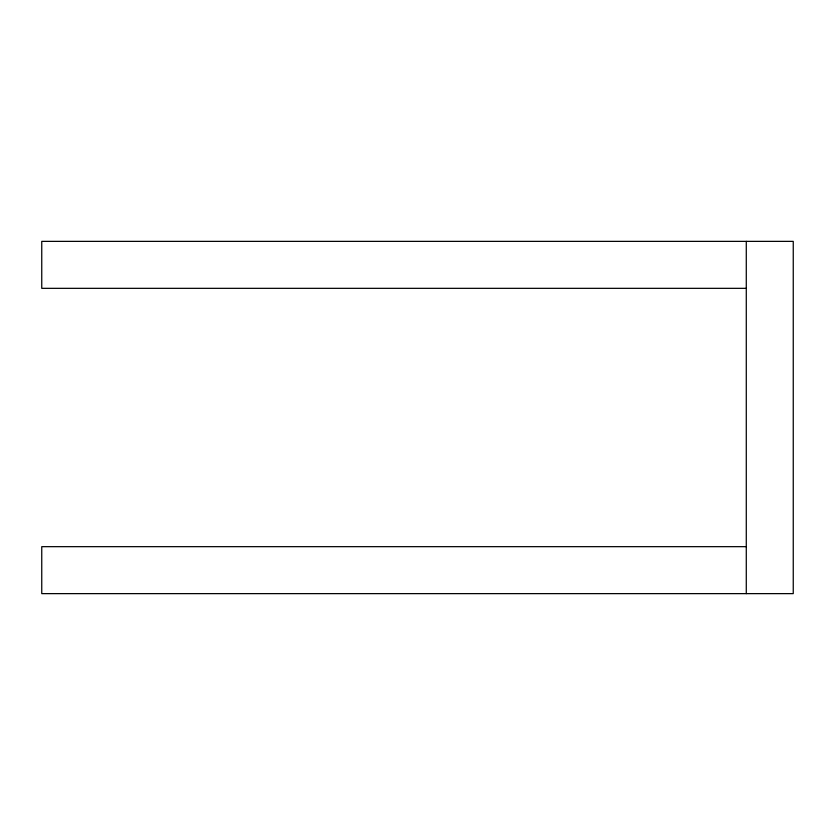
<?xml version="1.0" encoding="UTF-8"?>
<svg xmlns="http://www.w3.org/2000/svg" width="835" height="835" viewBox="0 0 835 835"><rect width="100%" height="100%" fill="white"/><g stroke="black" fill="none" stroke-linecap="round" stroke-linejoin="round"><path stroke-width="1.25" d="M746.281 288.336L41.75 288.336L41.75 241.367L793.25 241.367L793.25 593.633L41.75 593.633L41.75 546.664L746.281 546.664M746.281 241.367L746.281 593.633"/></g></svg>
